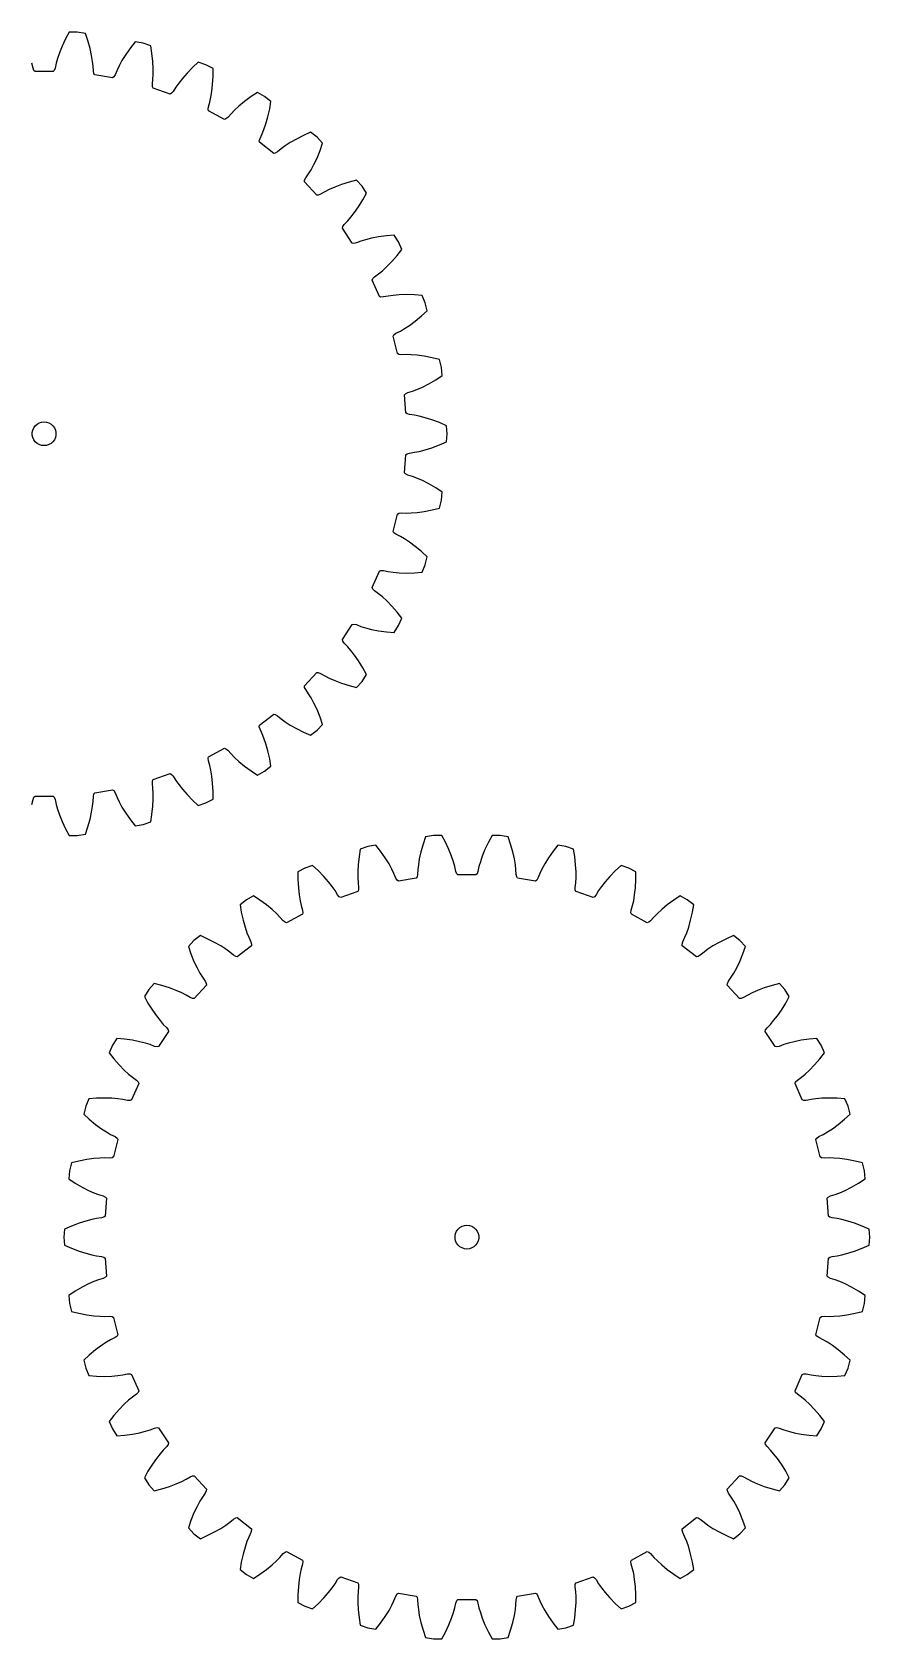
# Model space of a CAD drawing. Extents: x 0 to 209, y 0 to 203.
# Drawn here: x 102.8 to 208.7, y 0 to 203 of the extents above; entities that cross this region are included whole.
import ezdxf

# ---------------------------------------------------------------- set-up
doc = ezdxf.new("R2010")
doc.units = 0

msp = doc.modelspace()

# ---------------------------------------------------------------- linework, layer by layer
for p, q in [((107.54, 203.02), (107.08, 202.18)), ((108.56, 203.02), (107.54, 203.02)), ((109.58, 202.85), (108.56, 203.02)), ((106.64, 201.24), (106.3, 200.41)), ((107.08, 202.18), (106.64, 201.24)), ((109.89, 201.95), (109.58, 202.85)), ((110.17, 200.95), (109.89, 201.95)), ((115.26, 201.05), (114.67, 200.2)), ((115.85, 201.81), (115.26, 201.05)), ((116.86, 201.64), (115.85, 201.81)), ((117.83, 201.3), (116.86, 201.64)), ((117.99, 200.36), (117.83, 201.3)), ((102.96, 198.49), (102.83, 199.1)), ((105.89, 199.1), (105.75, 198.49)), ((106.06, 199.69), (105.89, 199.1)), ((106.3, 200.41), (106.06, 199.69)), ((110.37, 200.07), (110.17, 200.95)), ((110.49, 199.33), (110.37, 200.07)), ((110.56, 198.71), (110.49, 199.33)), ((114.2, 199.43), (113.84, 198.77)), ((114.67, 200.2), (114.2, 199.43)), ((118.1, 199.33), (117.99, 200.36)), ((118.15, 198.43), (118.1, 199.33)), ((123.84, 199.24), (123.14, 198.59)), ((124.82, 198.91), (123.84, 199.24)), ((103.08, 198.19), (102.96, 198.49)), ((103.22, 198.05), (103.08, 198.19)), ((105.5, 198.05), (103.22, 198.05)), ((105.64, 198.19), (105.5, 198.05)), ((105.75, 198.49), (105.64, 198.19)), ((110.59, 198.09), (110.56, 198.71)), ((110.66, 197.78), (110.59, 198.09)), ((110.77, 197.62), (110.66, 197.78)), ((113.02, 197.24), (110.77, 197.62)), ((113.18, 197.36), (113.02, 197.24)), ((113.34, 197.63), (113.18, 197.36)), ((113.58, 198.21), (113.34, 197.63)), ((113.84, 198.77), (113.58, 198.21)), ((118.05, 196.44), (118.12, 197.06)), ((118.12, 197.06), (118.15, 197.68)), ((118.15, 197.68), (118.15, 198.43)), ((121.83, 197.17), (121.37, 196.57)), ((122.42, 197.85), (121.83, 197.17)), ((123.14, 198.59), (122.42, 197.85)), ((125.72, 198.42), (124.82, 198.91)), ((125.66, 196.42), (125.72, 197.46)), ((125.72, 197.46), (125.72, 198.42)), ((118.06, 196.12), (118.05, 196.44)), ((118.15, 195.94), (118.06, 196.12)), ((120.3, 195.2), (118.15, 195.94)), ((120.48, 195.29), (120.3, 195.2)), ((120.69, 195.53), (120.48, 195.29)), ((121.01, 196.06), (120.69, 195.53)), ((121.37, 196.57), (121.01, 196.06)), ((125.44, 194.79), (125.56, 195.53)), ((125.56, 195.53), (125.66, 196.42)), ((131.31, 195.39), (130.51, 194.87)), ((132.22, 194.9), (131.31, 195.39)), ((133.03, 194.27), (132.22, 194.9)), ((125.09, 193.27), (125.13, 193.58)), ((125.15, 193.08), (125.09, 193.27)), ((125.13, 193.58), (125.3, 194.18)), ((127.15, 191.99), (125.15, 193.08)), ((125.3, 194.18), (125.44, 194.79)), ((128.43, 193.17), (128, 192.72)), ((128.98, 193.68), (128.43, 193.17)), ((129.67, 194.25), (128.98, 193.68)), ((130.51, 194.87), (129.67, 194.25)), ((132.64, 192.32), (132.87, 193.33)), ((132.87, 193.33), (133.03, 194.27)), ((127.34, 192.05), (127.15, 191.99)), ((127.59, 192.25), (127.34, 192.05)), ((128, 192.72), (127.59, 192.25)), ((132.15, 190.74), (132.39, 191.45)), ((132.39, 191.45), (132.64, 192.32)), ((131.56, 189.29), (131.65, 189.6)), ((131.58, 189.1), (131.56, 189.29)), ((133.38, 187.7), (131.58, 189.1)), ((131.65, 189.6), (131.91, 190.16)), ((131.91, 190.16), (132.15, 190.74)), ((135.46, 189.06), (134.83, 188.65)), ((136.24, 189.51), (135.46, 189.06)), ((137.16, 189.98), (136.24, 189.51)), ((138.04, 190.37), (137.16, 189.98)), ((138.85, 189.74), (138.04, 190.37)), ((139.55, 188.98), (138.85, 189.74)), ((139.24, 188.07), (139.55, 188.98)), ((133.58, 187.73), (133.38, 187.7)), ((133.85, 187.88), (133.58, 187.73)), ((134.33, 188.28), (133.85, 187.88)), ((134.83, 188.65), (134.33, 188.28)), ((138.46, 186.3), (138.85, 187.11)), ((138.85, 187.11), (139.24, 188.07)), ((137.42, 184.6), (137.78, 185.11)), ((137.78, 185.11), (138.1, 185.64)), ((138.1, 185.64), (138.46, 186.3)), ((137.27, 184.11), (137.28, 184.31)), ((138.82, 182.44), (137.27, 184.11)), ((137.28, 184.31), (137.42, 184.6)), ((139.85, 182.86), (139.31, 182.54)), ((140.4, 183.14), (139.85, 182.86)), ((141.1, 183.44), (140.4, 183.14)), ((141.94, 183.76), (141.1, 183.44)), ((142.92, 184.07), (141.94, 183.76)), ((143.85, 184.3), (142.92, 184.07)), ((144.55, 183.55), (143.85, 184.3)), ((145.11, 182.69), (144.55, 183.55)), ((139.01, 182.43), (138.82, 182.44)), ((139.31, 182.54), (139.01, 182.43)), ((143.6, 180.23), (144.11, 180.96)), ((144.11, 180.96), (144.65, 181.84)), ((144.65, 181.84), (145.11, 182.69)), ((142.11, 178.46), (142.29, 178.72)), ((142.29, 178.72), (142.73, 179.16)), ((142.73, 179.16), (143.13, 179.63)), ((143.13, 179.63), (143.6, 180.23)), ((142.07, 178.26), (142.11, 178.46)), ((143.31, 176.36), (142.07, 178.26)), ((144.99, 176.78), (144.4, 176.6)), ((145.73, 176.97), (144.99, 176.78)), ((146.61, 177.14), (145.73, 176.97)), ((147.63, 177.29), (146.61, 177.14)), ((148.59, 177.37), (147.63, 177.29)), ((149.15, 176.51), (148.59, 177.37)), ((143.51, 176.32), (143.31, 176.36)), ((143.82, 176.38), (143.51, 176.32)), ((144.4, 176.6), (143.82, 176.38)), ((148.29, 174.03), (148.97, 174.81)), ((148.97, 174.81), (149.56, 175.57)), ((149.56, 175.57), (149.15, 176.51)), ((146.63, 172.48), (147.11, 172.87)), ((147.11, 172.87), (147.67, 173.39)), ((147.67, 173.39), (148.29, 174.03)), ((145.83, 171.7), (145.9, 171.89)), ((146.75, 169.62), (145.83, 171.7)), ((145.9, 171.89), (146.13, 172.11)), ((146.13, 172.11), (146.63, 172.48)), ((146.93, 169.55), (146.75, 169.62)), ((147.25, 169.56), (146.93, 169.55)), ((147.86, 169.68), (147.25, 169.56)), ((148.47, 169.76), (147.86, 169.68)), ((149.23, 169.82), (148.47, 169.76)), ((150.12, 169.85), (149.23, 169.82)), ((151.16, 169.82), (150.12, 169.85)), ((152.12, 169.75), (151.16, 169.82)), ((152.53, 168.8), (152.12, 169.75)), ((152.78, 167.81), (152.53, 168.8)), ((150.55, 165.97), (151.27, 166.5)), ((151.27, 166.5), (152.07, 167.16)), ((152.07, 167.16), (152.78, 167.81)), ((148.47, 164.61), (148.57, 164.78)), ((149.02, 162.4), (148.47, 164.61)), ((148.57, 164.78), (148.82, 164.97)), ((148.82, 164.97), (149.38, 165.25)), ((149.38, 165.25), (149.92, 165.56)), ((149.92, 165.56), (150.55, 165.97)), ((149.19, 162.3), (149.02, 162.4)), ((149.51, 162.26), (149.19, 162.3)), ((150.13, 162.28), (149.51, 162.26)), ((150.75, 162.26), (150.13, 162.28)), ((151.51, 162.2), (150.75, 162.26)), ((152.39, 162.08), (151.51, 162.2)), ((153.41, 161.88), (152.39, 162.08)), ((154.34, 161.65), (153.41, 161.88)), ((154.59, 160.65), (154.34, 161.65)), ((154.68, 159.63), (154.59, 160.65)), ((152.18, 158.18), (152.98, 158.58)), ((152.98, 158.58), (153.87, 159.1)), ((153.87, 159.1), (154.68, 159.63)), ((149.9, 157.18), (150.02, 157.33)), ((150.08, 154.91), (149.9, 157.18)), ((150.02, 157.33), (150.31, 157.47)), ((150.31, 157.47), (150.9, 157.66)), ((150.9, 157.66), (151.48, 157.88)), ((151.48, 157.88), (152.18, 158.18)), ((150.23, 154.79), (150.08, 154.91)), ((150.54, 154.69), (150.23, 154.79)), ((151.16, 154.61), (150.54, 154.69)), ((151.76, 154.49), (151.16, 154.61)), ((152.5, 154.3), (151.76, 154.49)), ((153.35, 154.04), (152.5, 154.3)), ((102.87, 152.42), (102.93, 152.73)), ((102.87, 152.11), (102.87, 152.42)), ((102.93, 152.73), (103.06, 153.02)), ((103.06, 153.02), (103.24, 153.27)), ((103.24, 153.27), (103.48, 153.48)), ((103.48, 153.48), (103.75, 153.64)), ((103.75, 153.64), (104.05, 153.73)), ((104.05, 153.73), (104.36, 153.77)), ((104.36, 153.77), (104.67, 153.73)), ((104.67, 153.73), (104.97, 153.64)), ((104.97, 153.64), (105.24, 153.48)), ((105.24, 153.48), (105.47, 153.27)), ((105.47, 153.27), (105.66, 153.02)), ((105.66, 153.02), (105.79, 152.73)), ((105.79, 152.73), (105.85, 152.42)), ((105.85, 152.42), (105.85, 152.11)), ((154.32, 153.68), (153.35, 154.04)), ((155.2, 153.29), (154.32, 153.68)), ((155.29, 152.27), (155.2, 153.29)), ((102.93, 151.8), (102.87, 152.11)), ((103.06, 151.52), (102.93, 151.8)), ((103.24, 151.26), (103.06, 151.52)), ((103.48, 151.05), (103.24, 151.26)), ((103.75, 150.9), (103.48, 151.05)), ((104.05, 150.8), (103.75, 150.9)), ((104.36, 150.77), (104.05, 150.8)), ((104.67, 150.8), (104.36, 150.77)), ((104.97, 150.9), (104.67, 150.8)), ((105.24, 151.05), (104.97, 150.9)), ((105.47, 151.26), (105.24, 151.05)), ((105.66, 151.52), (105.47, 151.26)), ((105.79, 151.8), (105.66, 151.52)), ((105.85, 152.11), (105.79, 151.8)), ((152.5, 150.23), (153.35, 150.5)), ((153.35, 150.5), (154.32, 150.86)), ((154.32, 150.86), (155.2, 151.24)), ((155.2, 151.24), (155.29, 152.27)), ((149.9, 147.35), (150.08, 149.62)), ((150.08, 149.62), (150.23, 149.75)), ((150.23, 149.75), (150.54, 149.84)), ((150.54, 149.84), (151.16, 149.93)), ((151.16, 149.93), (151.76, 150.04)), ((151.76, 150.04), (152.5, 150.23)), ((150.02, 147.2), (149.9, 147.35)), ((150.31, 147.06), (150.02, 147.2)), ((150.9, 146.87), (150.31, 147.06)), ((151.48, 146.66), (150.9, 146.87)), ((152.18, 146.35), (151.48, 146.66)), ((152.98, 145.95), (152.18, 146.35)), ((153.87, 145.43), (152.98, 145.95)), ((154.68, 144.91), (153.87, 145.43)), ((154.59, 143.88), (154.68, 144.91)), ((148.47, 139.92), (149.02, 142.13)), ((149.02, 142.13), (149.19, 142.23)), ((149.19, 142.23), (149.51, 142.27)), ((149.51, 142.27), (150.13, 142.26)), ((150.13, 142.26), (150.75, 142.27)), ((150.75, 142.27), (151.51, 142.33)), ((151.51, 142.33), (152.39, 142.46)), ((152.39, 142.46), (153.41, 142.65)), ((153.41, 142.65), (154.34, 142.89)), ((154.34, 142.89), (154.59, 143.88)), ((148.57, 139.75), (148.47, 139.92)), ((148.82, 139.57), (148.57, 139.75)), ((149.38, 139.29), (148.82, 139.57)), ((149.92, 138.98), (149.38, 139.29)), ((150.55, 138.56), (149.92, 138.98)), ((151.27, 138.03), (150.55, 138.56)), ((152.07, 137.38), (151.27, 138.03)), ((152.78, 136.73), (152.07, 137.38)), ((152.53, 135.73), (152.78, 136.73)), ((145.83, 132.83), (146.75, 134.92)), ((146.75, 134.92), (146.93, 134.99)), ((146.93, 134.99), (147.25, 134.98)), ((147.25, 134.98), (147.86, 134.86)), ((147.86, 134.86), (148.47, 134.77)), ((148.47, 134.77), (149.23, 134.71)), ((149.23, 134.71), (150.12, 134.68)), ((150.12, 134.68), (151.16, 134.71)), ((151.16, 134.71), (152.12, 134.79)), ((152.12, 134.79), (152.53, 135.73)), ((145.9, 132.65), (145.83, 132.83)), ((146.13, 132.42), (145.9, 132.65)), ((146.63, 132.05), (146.13, 132.42)), ((147.11, 131.66), (146.63, 132.05)), ((147.67, 131.15), (147.11, 131.66)), ((148.29, 130.51), (147.67, 131.15)), ((148.97, 129.73), (148.29, 130.51)), ((142.07, 126.27), (143.31, 128.18)), ((143.31, 128.18), (143.51, 128.22)), ((143.51, 128.22), (143.82, 128.16)), ((143.82, 128.16), (144.4, 127.94)), ((144.4, 127.94), (144.99, 127.75)), ((148.59, 127.17), (149.15, 128.03)), ((149.56, 128.97), (148.97, 129.73)), ((149.15, 128.03), (149.56, 128.97)), ((142.11, 126.08), (142.07, 126.27)), ((142.29, 125.82), (142.11, 126.08)), ((144.99, 127.75), (145.73, 127.56)), ((145.73, 127.56), (146.61, 127.39)), ((146.61, 127.39), (147.63, 127.25)), ((147.63, 127.25), (148.59, 127.17)), ((142.73, 125.37), (142.29, 125.82)), ((143.13, 124.9), (142.73, 125.37)), ((143.6, 124.31), (143.13, 124.9)), ((144.11, 123.57), (143.6, 124.31)), ((137.27, 120.42), (138.82, 122.09)), ((138.82, 122.09), (139.01, 122.1)), ((139.01, 122.1), (139.31, 121.99)), ((139.31, 121.99), (139.85, 121.68)), ((144.65, 122.69), (144.11, 123.57)), ((144.55, 120.99), (145.11, 121.85)), ((145.11, 121.85), (144.65, 122.69)), ((137.28, 120.22), (137.27, 120.42)), ((137.42, 119.94), (137.28, 120.22)), ((137.78, 119.42), (137.42, 119.94)), ((139.85, 121.68), (140.4, 121.4)), ((140.4, 121.4), (141.1, 121.09)), ((141.1, 121.09), (141.94, 120.78)), ((141.94, 120.78), (142.92, 120.47)), ((142.92, 120.47), (143.85, 120.23)), ((143.85, 120.23), (144.55, 120.99)), ((138.1, 118.9), (137.78, 119.42)), ((138.46, 118.23), (138.1, 118.9)), ((138.85, 117.42), (138.46, 118.23)), ((131.58, 115.44), (133.38, 116.83)), ((133.38, 116.83), (133.58, 116.81)), ((133.58, 116.81), (133.85, 116.65)), ((133.85, 116.65), (134.33, 116.25)), ((134.33, 116.25), (134.83, 115.88)), ((134.83, 115.88), (135.46, 115.47)), ((139.24, 116.46), (138.85, 117.42)), ((139.55, 115.55), (139.24, 116.46)), ((131.56, 115.24), (131.58, 115.44)), ((131.65, 114.94), (131.56, 115.24)), ((131.91, 114.37), (131.65, 114.94)), ((132.15, 113.8), (131.91, 114.37)), ((132.39, 113.08), (132.15, 113.8)), ((135.46, 115.47), (136.24, 115.02)), ((136.24, 115.02), (137.16, 114.55)), ((137.16, 114.55), (138.04, 114.17)), ((138.04, 114.17), (138.85, 114.8)), ((138.85, 114.8), (139.55, 115.55)), ((125.15, 111.46), (127.15, 112.54)), ((127.15, 112.54), (127.34, 112.48)), ((127.34, 112.48), (127.59, 112.28)), ((127.59, 112.28), (128, 111.81)), ((128, 111.81), (128.43, 111.37)), ((132.64, 112.22), (132.39, 113.08)), ((132.87, 111.21), (132.64, 112.22)), ((125.09, 111.27), (125.15, 111.46)), ((125.13, 110.95), (125.09, 111.27)), ((125.3, 110.35), (125.13, 110.95)), ((125.44, 109.75), (125.3, 110.35)), ((125.56, 109), (125.44, 109.75)), ((128.43, 111.37), (128.98, 110.85)), ((128.98, 110.85), (129.67, 110.28)), ((129.67, 110.28), (130.51, 109.67)), ((130.51, 109.67), (131.31, 109.14)), ((132.22, 109.63), (133.03, 110.26)), ((133.03, 110.26), (132.87, 111.21)), ((118.05, 108.1), (118.06, 108.41)), ((118.12, 107.48), (118.05, 108.1)), ((118.06, 108.41), (118.15, 108.59)), ((118.15, 108.59), (120.3, 109.33)), ((120.3, 109.33), (120.48, 109.24)), ((120.48, 109.24), (120.69, 109)), ((120.69, 109), (121.01, 108.47)), ((121.01, 108.47), (121.37, 107.96)), ((121.37, 107.96), (121.83, 107.36)), ((125.66, 108.11), (125.56, 109)), ((125.72, 107.08), (125.66, 108.11)), ((131.31, 109.14), (132.22, 109.63)), ((102.83, 105.44), (102.96, 106.05)), ((102.96, 106.05), (103.08, 106.34)), ((103.08, 106.34), (103.22, 106.48)), ((103.22, 106.48), (105.5, 106.48)), ((105.5, 106.48), (105.64, 106.34)), ((105.64, 106.34), (105.75, 106.05)), ((105.75, 106.05), (105.89, 105.44)), ((110.49, 105.21), (110.56, 105.82)), ((110.56, 105.82), (110.59, 106.45)), ((110.59, 106.45), (110.66, 106.76)), ((110.66, 106.76), (110.77, 106.92)), ((110.77, 106.92), (113.02, 107.29)), ((113.02, 107.29), (113.18, 107.18)), ((113.18, 107.18), (113.34, 106.91)), ((113.34, 106.91), (113.58, 106.33)), ((113.58, 106.33), (113.84, 105.77)), ((113.84, 105.77), (114.2, 105.1)), ((118.1, 105.21), (118.15, 106.1)), ((118.15, 106.86), (118.12, 107.48)), ((118.15, 106.1), (118.15, 106.86)), ((121.83, 107.36), (122.42, 106.69)), ((122.42, 106.69), (123.14, 105.94)), ((123.14, 105.94), (123.84, 105.29)), ((123.84, 105.29), (124.82, 105.63)), ((124.82, 105.63), (125.72, 106.12)), ((125.72, 106.12), (125.72, 107.08)), ((105.89, 105.44), (106.06, 104.84)), ((106.06, 104.84), (106.3, 104.12)), ((106.3, 104.12), (106.64, 103.29)), ((109.89, 102.59), (110.17, 103.59)), ((110.17, 103.59), (110.37, 104.46)), ((110.37, 104.46), (110.49, 105.21)), ((114.2, 105.1), (114.67, 104.34)), ((114.67, 104.34), (115.26, 103.48)), ((117.83, 103.23), (117.99, 104.18)), ((117.99, 104.18), (118.1, 105.21)), ((106.64, 103.29), (107.08, 102.36)), ((107.08, 102.36), (107.54, 101.51)), ((108.56, 101.51), (109.58, 101.68)), ((109.58, 101.68), (109.89, 102.59)), ((115.26, 103.48), (115.85, 102.73)), ((115.85, 102.73), (116.86, 102.9)), ((116.86, 102.9), (117.83, 103.23)), ((107.54, 101.51), (108.56, 101.51)), ((144.31, 99.79), (144.16, 98.85)), ((145.29, 100.13), (144.31, 99.79)), ((146.3, 100.3), (145.29, 100.13)), ((146.89, 99.54), (146.3, 100.3)), ((147.48, 98.69), (146.89, 99.54)), ((152.26, 100.43), (151.98, 99.44)), ((152.57, 101.34), (152.26, 100.43)), ((153.58, 101.51), (152.57, 101.34)), ((154.61, 101.51), (153.58, 101.51)), ((155.07, 100.67), (154.61, 101.51)), ((155.51, 99.73), (155.07, 100.67)), ((155.84, 98.9), (155.51, 99.73)), ((160.07, 99.73), (159.73, 98.9)), ((160.51, 100.67), (160.07, 99.73)), ((160.97, 101.51), (160.51, 100.67)), ((161.99, 101.51), (160.97, 101.51)), ((163.01, 101.34), (161.99, 101.51)), ((163.32, 100.43), (163.01, 101.34)), ((163.6, 99.44), (163.32, 100.43)), ((168.69, 99.54), (168.1, 98.69)), ((169.28, 100.3), (168.69, 99.54)), ((170.29, 100.13), (169.28, 100.3)), ((171.26, 99.79), (170.29, 100.13)), ((171.42, 98.85), (171.26, 99.79)), ((138.3, 97.73), (137.33, 97.4)), ((139.01, 97.08), (138.3, 97.73)), ((144.04, 97.82), (144, 96.92)), ((144.16, 98.85), (144.04, 97.82)), ((147.95, 97.92), (147.48, 98.69)), ((148.31, 97.26), (147.95, 97.92)), ((151.66, 97.81), (151.59, 97.2)), ((151.78, 98.56), (151.66, 97.81)), ((151.98, 99.44), (151.78, 98.56)), ((156.09, 98.18), (155.84, 98.9)), ((156.26, 97.59), (156.09, 98.18)), ((156.39, 96.98), (156.26, 97.59)), ((159.32, 97.59), (159.18, 96.98)), ((159.49, 98.18), (159.32, 97.59)), ((159.73, 98.9), (159.49, 98.18)), ((163.79, 98.56), (163.6, 99.44)), ((163.92, 97.81), (163.79, 98.56)), ((163.99, 97.2), (163.92, 97.81)), ((167.63, 97.92), (167.27, 97.26)), ((168.1, 98.69), (167.63, 97.92)), ((171.53, 97.82), (171.42, 98.85)), ((171.58, 96.92), (171.53, 97.82)), ((177.27, 97.73), (176.57, 97.08)), ((178.25, 97.4), (177.27, 97.73)), ((137.33, 97.4), (136.43, 96.91)), ((136.43, 96.91), (136.43, 95.95)), ((136.43, 95.95), (136.49, 94.91)), ((139.73, 96.34), (139.01, 97.08)), ((140.32, 95.66), (139.73, 96.34)), ((140.78, 95.06), (140.32, 95.66)), ((144, 96.92), (144, 96.16)), ((144, 96.16), (144.03, 95.55)), ((144.03, 95.55), (144.1, 94.93)), ((148.57, 96.7), (148.31, 97.26)), ((148.8, 96.12), (148.57, 96.7)), ((148.97, 95.85), (148.8, 96.12)), ((149.13, 95.73), (148.97, 95.85)), ((151.38, 96.11), (149.13, 95.73)), ((151.49, 96.27), (151.38, 96.11)), ((151.56, 96.58), (151.49, 96.27)), ((151.59, 97.2), (151.56, 96.58)), ((156.51, 96.68), (156.39, 96.98)), ((156.65, 96.54), (156.51, 96.68)), ((158.93, 96.54), (156.65, 96.54)), ((159.07, 96.68), (158.93, 96.54)), ((159.18, 96.98), (159.07, 96.68)), ((164.02, 96.58), (163.99, 97.2)), ((164.09, 96.27), (164.02, 96.58)), ((164.2, 96.11), (164.09, 96.27)), ((166.45, 95.73), (164.2, 96.11)), ((166.61, 95.85), (166.45, 95.73)), ((166.77, 96.12), (166.61, 95.85)), ((167.01, 96.7), (166.77, 96.12)), ((167.27, 97.26), (167.01, 96.7)), ((171.48, 94.93), (171.55, 95.55)), ((171.55, 95.55), (171.58, 96.16)), ((171.58, 96.16), (171.58, 96.92)), ((175.26, 95.66), (174.8, 95.06)), ((175.85, 96.34), (175.26, 95.66)), ((176.57, 97.08), (175.85, 96.34)), ((179.15, 96.91), (178.25, 97.4)), ((179.09, 94.91), (179.15, 95.95)), ((179.15, 95.95), (179.15, 96.91)), ((129.93, 93.39), (129.12, 92.76)), ((130.84, 93.88), (129.93, 93.39)), ((131.64, 93.36), (130.84, 93.88)), ((136.49, 94.91), (136.59, 94.02)), ((136.59, 94.02), (136.71, 93.27)), ((141.13, 94.55), (140.78, 95.06)), ((141.46, 94.02), (141.13, 94.55)), ((141.67, 93.78), (141.46, 94.02)), ((141.84, 93.69), (141.67, 93.78)), ((144, 94.43), (141.84, 93.69)), ((144.08, 94.61), (144, 94.43)), ((144.1, 94.93), (144.08, 94.61)), ((171.49, 94.61), (171.48, 94.93)), ((171.58, 94.43), (171.49, 94.61)), ((173.73, 93.69), (171.58, 94.43)), ((173.91, 93.78), (173.73, 93.69)), ((174.12, 94.02), (173.91, 93.78)), ((174.44, 94.55), (174.12, 94.02)), ((174.8, 95.06), (174.44, 94.55)), ((178.87, 93.27), (178.99, 94.02)), ((178.99, 94.02), (179.09, 94.91)), ((184.74, 93.88), (183.94, 93.36)), ((185.64, 93.39), (184.74, 93.88)), ((186.46, 92.76), (185.64, 93.39)), ((129.12, 92.76), (129.28, 91.81)), ((129.28, 91.81), (129.51, 90.8)), ((132.47, 92.74), (131.64, 93.36)), ((133.17, 92.17), (132.47, 92.74)), ((133.72, 91.66), (133.17, 92.17)), ((134.15, 91.21), (133.72, 91.66)), ((137, 91.57), (135, 90.48)), ((136.71, 93.27), (136.85, 92.67)), ((136.85, 92.67), (137.02, 92.07)), ((137.05, 91.75), (137, 91.57)), ((137.02, 92.07), (137.05, 91.75)), ((178.52, 91.75), (178.56, 92.07)), ((178.58, 91.57), (178.52, 91.75)), ((178.56, 92.07), (178.73, 92.67)), ((180.58, 90.48), (178.58, 91.57)), ((178.73, 92.67), (178.87, 93.27)), ((181.86, 91.66), (181.42, 91.21)), ((182.41, 92.17), (181.86, 91.66)), ((183.1, 92.74), (182.41, 92.17)), ((183.94, 93.36), (183.1, 92.74)), ((186.07, 90.8), (186.3, 91.81)), ((186.3, 91.81), (186.46, 92.76)), ((129.51, 90.8), (129.75, 89.94)), ((129.75, 89.94), (130, 89.23)), ((134.56, 90.74), (134.15, 91.21)), ((134.81, 90.54), (134.56, 90.74)), ((135, 90.48), (134.81, 90.54)), ((180.77, 90.54), (180.58, 90.48)), ((181.01, 90.74), (180.77, 90.54)), ((181.42, 91.21), (181.01, 90.74)), ((185.58, 89.23), (185.82, 89.94)), ((185.82, 89.94), (186.07, 90.8)), ((123.3, 88.23), (122.6, 87.47)), ((122.6, 87.47), (122.91, 86.56)), ((124.11, 88.86), (123.3, 88.23)), ((124.98, 88.47), (124.11, 88.86)), ((125.91, 88), (124.98, 88.47)), ((126.68, 87.55), (125.91, 88)), ((127.32, 87.14), (126.68, 87.55)), ((130.56, 87.59), (128.77, 86.19)), ((130, 89.23), (130.23, 88.65)), ((130.23, 88.65), (130.5, 88.09)), ((130.5, 88.09), (130.59, 87.78)), ((130.59, 87.78), (130.56, 87.59)), ((184.99, 87.78), (185.08, 88.09)), ((185.01, 87.59), (184.99, 87.78)), ((186.81, 86.19), (185.01, 87.59)), ((185.08, 88.09), (185.34, 88.65)), ((185.34, 88.65), (185.58, 89.23)), ((188.89, 87.55), (188.26, 87.14)), ((189.67, 88), (188.89, 87.55)), ((190.59, 88.47), (189.67, 88)), ((191.47, 88.86), (190.59, 88.47)), ((192.28, 88.23), (191.47, 88.86)), ((192.98, 87.47), (192.28, 88.23)), ((192.67, 86.56), (192.98, 87.47)), ((122.91, 86.56), (123.3, 85.6)), ((123.3, 85.6), (123.69, 84.79)), ((127.82, 86.77), (127.32, 87.14)), ((128.3, 86.37), (127.82, 86.77)), ((128.57, 86.21), (128.3, 86.37)), ((128.77, 86.19), (128.57, 86.21)), ((187.01, 86.21), (186.81, 86.19)), ((187.28, 86.37), (187.01, 86.21)), ((187.76, 86.77), (187.28, 86.37)), ((188.26, 87.14), (187.76, 86.77)), ((191.89, 84.79), (192.28, 85.6)), ((192.28, 85.6), (192.67, 86.56)), ((123.69, 84.79), (124.05, 84.13)), ((124.05, 84.13), (124.37, 83.6)), ((124.37, 83.6), (124.73, 83.09)), ((190.85, 83.09), (191.21, 83.6)), ((191.21, 83.6), (191.53, 84.13)), ((191.53, 84.13), (191.89, 84.79)), ((117.6, 82.04), (117.04, 81.18)), ((118.29, 82.79), (117.6, 82.04)), ((119.22, 82.56), (118.29, 82.79)), ((120.21, 82.25), (119.22, 82.56)), ((121.05, 81.93), (120.21, 82.25)), ((121.75, 81.63), (121.05, 81.93)), ((122.3, 81.35), (121.75, 81.63)), ((122.84, 81.03), (122.3, 81.35)), ((124.87, 82.6), (123.33, 80.93)), ((124.73, 83.09), (124.86, 82.8)), ((124.86, 82.8), (124.87, 82.6)), ((190.7, 82.6), (190.71, 82.8)), ((192.25, 80.93), (190.7, 82.6)), ((190.71, 82.8), (190.85, 83.09)), ((193.28, 81.35), (192.74, 81.03)), ((193.83, 81.63), (193.28, 81.35)), ((194.53, 81.93), (193.83, 81.63)), ((195.36, 82.25), (194.53, 81.93)), ((196.35, 82.56), (195.36, 82.25)), ((197.28, 82.79), (196.35, 82.56)), ((197.98, 82.04), (197.28, 82.79)), ((198.54, 81.18), (197.98, 82.04)), ((117.04, 81.18), (117.49, 80.33)), ((117.49, 80.33), (118.04, 79.45)), ((118.04, 79.45), (118.55, 78.72)), ((123.13, 80.92), (122.84, 81.03)), ((123.33, 80.93), (123.13, 80.92)), ((192.44, 80.92), (192.25, 80.93)), ((192.74, 81.03), (192.44, 80.92)), ((197.03, 78.72), (197.54, 79.45)), ((197.54, 79.45), (198.08, 80.33)), ((198.08, 80.33), (198.54, 81.18)), ((118.55, 78.72), (119.01, 78.12)), ((119.01, 78.12), (119.42, 77.65)), ((119.42, 77.65), (119.86, 77.2)), ((119.86, 77.2), (120.04, 76.94)), ((195.54, 76.94), (195.72, 77.2)), ((195.72, 77.2), (196.16, 77.65)), ((196.16, 77.65), (196.56, 78.12)), ((196.56, 78.12), (197.03, 78.72)), ((113.56, 75.86), (113, 75)), ((114.52, 75.78), (113.56, 75.86)), ((115.54, 75.63), (114.52, 75.78)), ((116.42, 75.46), (115.54, 75.63)), ((117.16, 75.27), (116.42, 75.46)), ((117.75, 75.09), (117.16, 75.27)), ((120.08, 76.75), (118.83, 74.85)), ((120.04, 76.94), (120.08, 76.75)), ((195.5, 76.75), (195.54, 76.94)), ((196.74, 74.85), (195.5, 76.75)), ((198.42, 75.27), (197.83, 75.09)), ((199.16, 75.46), (198.42, 75.27)), ((200.04, 75.63), (199.16, 75.46)), ((201.06, 75.78), (200.04, 75.63)), ((202.02, 75.86), (201.06, 75.78)), ((202.58, 75), (202.02, 75.86)), ((113, 75), (112.58, 74.05)), ((112.58, 74.05), (113.17, 73.3)), ((113.17, 73.3), (113.86, 72.52)), ((118.33, 74.87), (117.75, 75.09)), ((118.64, 74.81), (118.33, 74.87)), ((118.83, 74.85), (118.64, 74.81)), ((196.94, 74.81), (196.74, 74.85)), ((197.25, 74.87), (196.94, 74.81)), ((197.83, 75.09), (197.25, 74.87)), ((201.72, 72.52), (202.4, 73.3)), ((202.4, 73.3), (202.99, 74.05)), ((202.99, 74.05), (202.58, 75)), ((113.86, 72.52), (114.48, 71.88)), ((114.48, 71.88), (115.04, 71.36)), ((115.04, 71.36), (115.52, 70.97)), ((200.06, 70.97), (200.54, 71.36)), ((200.54, 71.36), (201.1, 71.88)), ((201.1, 71.88), (201.72, 72.52)), ((116.32, 70.19), (115.4, 68.11)), ((115.52, 70.97), (116.02, 70.6)), ((116.02, 70.6), (116.24, 70.37)), ((116.24, 70.37), (116.32, 70.19)), ((199.26, 70.19), (199.33, 70.37)), ((200.18, 68.11), (199.26, 70.19)), ((199.33, 70.37), (199.56, 70.6)), ((199.56, 70.6), (200.06, 70.97)), ((109.62, 67.29), (109.37, 66.3)), ((110.03, 68.23), (109.62, 67.29)), ((110.99, 68.31), (110.03, 68.23)), ((112.02, 68.34), (110.99, 68.31)), ((112.92, 68.31), (112.02, 68.34)), ((113.67, 68.25), (112.92, 68.31)), ((114.29, 68.16), (113.67, 68.25)), ((114.9, 68.04), (114.29, 68.16)), ((115.22, 68.03), (114.9, 68.04)), ((115.4, 68.11), (115.22, 68.03)), ((200.36, 68.03), (200.18, 68.11)), ((200.68, 68.04), (200.36, 68.03)), ((201.29, 68.16), (200.68, 68.04)), ((201.9, 68.25), (201.29, 68.16)), ((202.66, 68.31), (201.9, 68.25)), ((203.55, 68.34), (202.66, 68.31)), ((204.59, 68.31), (203.55, 68.34)), ((205.55, 68.23), (204.59, 68.31)), ((205.96, 67.29), (205.55, 68.23)), ((206.21, 66.3), (205.96, 67.29)), ((109.37, 66.3), (110.07, 65.65)), ((110.07, 65.65), (110.87, 64.99)), ((110.87, 64.99), (111.6, 64.46)), ((203.98, 64.46), (204.7, 64.99)), ((204.7, 64.99), (205.5, 65.65)), ((205.5, 65.65), (206.21, 66.3)), ((111.6, 64.46), (112.23, 64.05)), ((112.23, 64.05), (112.77, 63.74)), ((112.77, 63.74), (113.33, 63.46)), ((113.68, 63.1), (113.12, 60.89)), ((113.33, 63.46), (113.58, 63.27)), ((113.58, 63.27), (113.68, 63.1)), ((201.89, 63.1), (202, 63.27)), ((202.45, 60.89), (201.89, 63.1)), ((202, 63.27), (202.25, 63.46)), ((202.25, 63.46), (202.81, 63.74)), ((202.81, 63.74), (203.35, 64.05)), ((203.35, 64.05), (203.98, 64.46)), ((107.55, 59.14), (107.47, 58.11)), ((107.81, 60.14), (107.55, 59.14)), ((108.74, 60.37), (107.81, 60.14)), ((109.75, 60.57), (108.74, 60.37)), ((110.64, 60.69), (109.75, 60.57)), ((111.4, 60.75), (110.64, 60.69)), ((112.01, 60.77), (111.4, 60.75)), ((112.64, 60.75), (112.01, 60.77)), ((112.95, 60.79), (112.64, 60.75)), ((113.12, 60.89), (112.95, 60.79)), ((202.62, 60.79), (202.45, 60.89)), ((202.94, 60.75), (202.62, 60.79)), ((203.56, 60.77), (202.94, 60.75)), ((204.18, 60.75), (203.56, 60.77)), ((204.94, 60.69), (204.18, 60.75)), ((205.82, 60.57), (204.94, 60.69)), ((206.84, 60.37), (205.82, 60.57)), ((207.77, 60.14), (206.84, 60.37)), ((208.02, 59.14), (207.77, 60.14)), ((208.11, 58.11), (208.02, 59.14)), ((107.47, 58.11), (108.27, 57.59)), ((108.27, 57.59), (109.17, 57.07)), ((109.17, 57.07), (109.97, 56.67)), ((205.61, 56.67), (206.41, 57.07)), ((206.41, 57.07), (207.3, 57.59)), ((207.3, 57.59), (208.11, 58.11)), ((109.97, 56.67), (110.66, 56.37)), ((110.66, 56.37), (111.24, 56.15)), ((111.24, 56.15), (111.84, 55.96)), ((111.84, 55.96), (112.12, 55.82)), ((112.25, 55.67), (112.06, 53.4)), ((112.12, 55.82), (112.25, 55.67)), ((203.32, 55.67), (203.45, 55.82)), ((203.51, 53.4), (203.32, 55.67)), ((203.45, 55.82), (203.74, 55.96)), ((203.74, 55.96), (204.33, 56.15)), ((204.33, 56.15), (204.91, 56.37)), ((204.91, 56.37), (205.61, 56.67)), ((109.65, 52.79), (108.79, 52.53)), ((110.38, 52.98), (109.65, 52.79)), ((110.99, 53.1), (110.38, 52.98)), ((111.61, 53.18), (110.99, 53.1)), ((111.91, 53.28), (111.61, 53.18)), ((112.06, 53.4), (111.91, 53.28)), ((203.66, 53.28), (203.51, 53.4)), ((203.97, 53.18), (203.66, 53.28)), ((204.59, 53.1), (203.97, 53.18)), ((205.19, 52.98), (204.59, 53.1)), ((205.93, 52.79), (205.19, 52.98)), ((206.78, 52.53), (205.93, 52.79)), ((106.94, 51.78), (106.86, 50.76)), ((107.82, 52.16), (106.94, 51.78)), ((108.79, 52.53), (107.82, 52.16)), ((156.3, 50.91), (156.36, 51.22)), ((156.3, 50.6), (156.3, 50.91)), ((156.36, 51.22), (156.49, 51.51)), ((156.49, 51.51), (156.67, 51.76)), ((156.67, 51.76), (156.91, 51.97)), ((156.91, 51.97), (157.18, 52.13)), ((157.18, 52.13), (157.48, 52.22)), ((157.48, 52.22), (157.79, 52.26)), ((157.79, 52.26), (158.1, 52.22)), ((158.1, 52.22), (158.4, 52.13)), ((158.4, 52.13), (158.67, 51.97)), ((158.67, 51.97), (158.9, 51.76)), ((158.9, 51.76), (159.09, 51.51)), ((159.09, 51.51), (159.22, 51.22)), ((159.22, 51.22), (159.28, 50.91)), ((159.28, 50.91), (159.28, 50.6)), ((207.75, 52.16), (206.78, 52.53)), ((208.63, 51.78), (207.75, 52.16)), ((208.72, 50.76), (208.63, 51.78)), ((106.86, 50.76), (106.94, 49.73)), ((106.94, 49.73), (107.82, 49.35)), ((107.82, 49.35), (108.79, 48.98)), ((108.79, 48.98), (109.65, 48.72)), ((156.36, 50.29), (156.3, 50.6)), ((156.49, 50.01), (156.36, 50.29)), ((156.67, 49.75), (156.49, 50.01)), ((156.91, 49.54), (156.67, 49.75)), ((157.18, 49.39), (156.91, 49.54)), ((157.48, 49.29), (157.18, 49.39)), ((157.79, 49.26), (157.48, 49.29)), ((158.1, 49.29), (157.79, 49.26)), ((158.4, 49.39), (158.1, 49.29)), ((158.67, 49.54), (158.4, 49.39)), ((158.9, 49.75), (158.67, 49.54)), ((159.09, 50.01), (158.9, 49.75)), ((159.22, 50.29), (159.09, 50.01)), ((159.28, 50.6), (159.22, 50.29)), ((205.93, 48.72), (206.78, 48.98)), ((206.78, 48.98), (207.75, 49.35)), ((207.75, 49.35), (208.63, 49.73)), ((208.63, 49.73), (208.72, 50.76)), ((109.65, 48.72), (110.38, 48.53)), ((110.38, 48.53), (110.99, 48.41)), ((110.99, 48.41), (111.61, 48.33)), ((111.61, 48.33), (111.91, 48.24)), ((111.91, 48.24), (112.06, 48.11)), ((112.06, 48.11), (112.25, 45.84)), ((203.32, 45.84), (203.51, 48.11)), ((203.51, 48.11), (203.66, 48.24)), ((203.66, 48.24), (203.97, 48.33)), ((203.97, 48.33), (204.59, 48.41)), ((204.59, 48.41), (205.19, 48.53)), ((205.19, 48.53), (205.93, 48.72)), ((109.97, 44.84), (109.17, 44.44)), ((110.66, 45.15), (109.97, 44.84)), ((111.24, 45.36), (110.66, 45.15)), ((111.84, 45.55), (111.24, 45.36)), ((112.12, 45.69), (111.84, 45.55)), ((112.25, 45.84), (112.12, 45.69)), ((203.45, 45.69), (203.32, 45.84)), ((203.74, 45.55), (203.45, 45.69)), ((204.33, 45.36), (203.74, 45.55)), ((204.91, 45.15), (204.33, 45.36)), ((205.61, 44.84), (204.91, 45.15)), ((206.41, 44.44), (205.61, 44.84)), ((108.27, 43.92), (107.47, 43.4)), ((107.47, 43.4), (107.55, 42.37)), ((109.17, 44.44), (108.27, 43.92)), ((207.3, 43.92), (206.41, 44.44)), ((208.11, 43.4), (207.3, 43.92)), ((208.02, 42.37), (208.11, 43.4)), ((107.55, 42.37), (107.81, 41.38)), ((107.81, 41.38), (108.74, 41.14)), ((108.74, 41.14), (109.75, 40.94)), ((109.75, 40.94), (110.64, 40.82)), ((110.64, 40.82), (111.4, 40.76)), ((111.4, 40.76), (112.01, 40.74)), ((112.01, 40.74), (112.64, 40.76)), ((112.64, 40.76), (112.95, 40.72)), ((112.95, 40.72), (113.12, 40.62)), ((113.12, 40.62), (113.68, 38.41)), ((201.89, 38.41), (202.45, 40.62)), ((202.45, 40.62), (202.62, 40.72)), ((202.62, 40.72), (202.94, 40.76)), ((202.94, 40.76), (203.56, 40.74)), ((203.56, 40.74), (204.18, 40.76)), ((204.18, 40.76), (204.94, 40.82)), ((204.94, 40.82), (205.82, 40.94)), ((205.82, 40.94), (206.84, 41.14)), ((206.84, 41.14), (207.77, 41.38)), ((207.77, 41.38), (208.02, 42.37)), ((111.6, 37.05), (110.87, 36.52)), ((112.23, 37.47), (111.6, 37.05)), ((112.77, 37.77), (112.23, 37.47)), ((113.33, 38.06), (112.77, 37.77)), ((113.58, 38.24), (113.33, 38.06)), ((113.68, 38.41), (113.58, 38.24)), ((202, 38.24), (201.89, 38.41)), ((202.25, 38.06), (202, 38.24)), ((202.81, 37.77), (202.25, 38.06)), ((203.35, 37.47), (202.81, 37.77)), ((203.98, 37.05), (203.35, 37.47)), ((204.7, 36.52), (203.98, 37.05)), ((110.07, 35.86), (109.37, 35.22)), ((109.37, 35.22), (109.62, 34.22)), ((110.87, 36.52), (110.07, 35.86)), ((205.5, 35.86), (204.7, 36.52)), ((206.21, 35.22), (205.5, 35.86)), ((205.96, 34.22), (206.21, 35.22)), ((109.62, 34.22), (110.03, 33.28)), ((110.03, 33.28), (110.99, 33.2)), ((110.99, 33.2), (112.02, 33.17)), ((112.02, 33.17), (112.92, 33.2)), ((112.92, 33.2), (113.67, 33.26)), ((113.67, 33.26), (114.29, 33.35)), ((114.29, 33.35), (114.9, 33.47)), ((114.9, 33.47), (115.22, 33.48)), ((115.22, 33.48), (115.4, 33.41)), ((115.4, 33.41), (116.32, 31.32)), ((199.26, 31.32), (200.18, 33.41)), ((200.18, 33.41), (200.36, 33.48)), ((200.36, 33.48), (200.68, 33.47)), ((200.68, 33.47), (201.29, 33.35)), ((201.29, 33.35), (201.9, 33.26)), ((201.9, 33.26), (202.66, 33.2)), ((202.66, 33.2), (203.55, 33.17)), ((203.55, 33.17), (204.59, 33.2)), ((204.59, 33.2), (205.55, 33.28)), ((205.55, 33.28), (205.96, 34.22)), ((115.52, 30.54), (115.04, 30.15)), ((116.02, 30.91), (115.52, 30.54)), ((116.24, 31.14), (116.02, 30.91)), ((116.32, 31.32), (116.24, 31.14)), ((199.33, 31.14), (199.26, 31.32)), ((199.56, 30.91), (199.33, 31.14)), ((200.06, 30.54), (199.56, 30.91)), ((200.54, 30.15), (200.06, 30.54)), ((113.86, 28.99), (113.17, 28.21)), ((114.48, 29.64), (113.86, 28.99)), ((115.04, 30.15), (114.48, 29.64)), ((201.1, 29.64), (200.54, 30.15)), ((201.72, 28.99), (201.1, 29.64)), ((202.4, 28.21), (201.72, 28.99)), ((113.17, 28.21), (112.58, 27.46)), ((112.58, 27.46), (113, 26.52)), ((113, 26.52), (113.56, 25.66)), ((117.16, 26.24), (117.75, 26.42)), ((117.75, 26.42), (118.33, 26.64)), ((118.33, 26.64), (118.64, 26.71)), ((118.64, 26.71), (118.83, 26.67)), ((118.83, 26.67), (120.08, 24.76)), ((195.5, 24.76), (196.74, 26.67)), ((196.74, 26.67), (196.94, 26.71)), ((196.94, 26.71), (197.25, 26.64)), ((197.25, 26.64), (197.83, 26.42)), ((197.83, 26.42), (198.42, 26.24)), ((202.02, 25.66), (202.58, 26.52)), ((202.99, 27.46), (202.4, 28.21)), ((202.58, 26.52), (202.99, 27.46)), ((113.56, 25.66), (114.52, 25.74)), ((114.52, 25.74), (115.54, 25.88)), ((115.54, 25.88), (116.42, 26.05)), ((116.42, 26.05), (117.16, 26.24)), ((120.04, 24.57), (119.86, 24.31)), ((120.08, 24.76), (120.04, 24.57)), ((195.54, 24.57), (195.5, 24.76)), ((195.72, 24.31), (195.54, 24.57)), ((198.42, 26.24), (199.16, 26.05)), ((199.16, 26.05), (200.04, 25.88)), ((200.04, 25.88), (201.06, 25.74)), ((201.06, 25.74), (202.02, 25.66)), ((118.55, 22.8), (118.04, 22.06)), ((119.01, 23.39), (118.55, 22.8)), ((119.42, 23.86), (119.01, 23.39)), ((119.86, 24.31), (119.42, 23.86)), ((196.16, 23.86), (195.72, 24.31)), ((196.56, 23.39), (196.16, 23.86)), ((197.03, 22.8), (196.56, 23.39)), ((197.54, 22.06), (197.03, 22.8)), ((117.49, 21.18), (117.04, 20.33)), ((117.04, 20.33), (117.6, 19.47)), ((118.04, 22.06), (117.49, 21.18)), ((122.3, 20.16), (122.84, 20.48)), ((122.84, 20.48), (123.13, 20.59)), ((123.13, 20.59), (123.33, 20.58)), ((123.33, 20.58), (124.87, 18.91)), ((190.7, 18.91), (192.25, 20.58)), ((192.25, 20.58), (192.44, 20.59)), ((192.44, 20.59), (192.74, 20.48)), ((192.74, 20.48), (193.28, 20.16)), ((198.08, 21.18), (197.54, 22.06)), ((197.98, 19.47), (198.54, 20.33)), ((198.54, 20.33), (198.08, 21.18)), ((117.6, 19.47), (118.29, 18.72)), ((118.29, 18.72), (119.22, 18.95)), ((119.22, 18.95), (120.21, 19.26)), ((120.21, 19.26), (121.05, 19.58)), ((121.05, 19.58), (121.75, 19.89)), ((121.75, 19.89), (122.3, 20.16)), ((124.73, 18.42), (124.37, 17.91)), ((124.86, 18.71), (124.73, 18.42)), ((124.87, 18.91), (124.86, 18.71)), ((190.71, 18.71), (190.7, 18.91)), ((190.85, 18.42), (190.71, 18.71)), ((191.21, 17.91), (190.85, 18.42)), ((193.28, 20.16), (193.83, 19.89)), ((193.83, 19.89), (194.53, 19.58)), ((194.53, 19.58), (195.36, 19.26)), ((195.36, 19.26), (196.35, 18.95)), ((196.35, 18.95), (197.28, 18.72)), ((197.28, 18.72), (197.98, 19.47)), ((123.69, 16.72), (123.3, 15.91)), ((124.05, 17.38), (123.69, 16.72)), ((124.37, 17.91), (124.05, 17.38)), ((191.53, 17.38), (191.21, 17.91)), ((191.89, 16.72), (191.53, 17.38)), ((192.28, 15.91), (191.89, 16.72)), ((122.91, 14.95), (122.6, 14.04)), ((123.3, 15.91), (122.91, 14.95)), ((126.68, 13.96), (127.32, 14.37)), ((127.32, 14.37), (127.82, 14.74)), ((127.82, 14.74), (128.3, 15.14)), ((128.3, 15.14), (128.57, 15.3)), ((128.57, 15.3), (128.77, 15.32)), ((128.77, 15.32), (130.56, 13.92)), ((185.01, 13.92), (186.81, 15.32)), ((186.81, 15.32), (187.01, 15.3)), ((187.01, 15.3), (187.28, 15.14)), ((187.28, 15.14), (187.76, 14.74)), ((187.76, 14.74), (188.26, 14.37)), ((188.26, 14.37), (188.89, 13.96)), ((192.67, 14.95), (192.28, 15.91)), ((192.98, 14.04), (192.67, 14.95)), ((122.6, 14.04), (123.3, 13.29)), ((123.3, 13.29), (124.11, 12.65)), ((124.11, 12.65), (124.98, 13.04)), ((124.98, 13.04), (125.91, 13.51)), ((125.91, 13.51), (126.68, 13.96)), ((130, 12.29), (129.75, 11.57)), ((130.23, 12.86), (130, 12.29)), ((130.5, 13.42), (130.23, 12.86)), ((130.59, 13.73), (130.5, 13.42)), ((130.56, 13.92), (130.59, 13.73)), ((184.99, 13.73), (185.01, 13.92)), ((185.08, 13.42), (184.99, 13.73)), ((185.34, 12.86), (185.08, 13.42)), ((185.58, 12.29), (185.34, 12.86)), ((185.82, 11.57), (185.58, 12.29)), ((188.89, 13.96), (189.67, 13.51)), ((189.67, 13.51), (190.59, 13.04)), ((190.59, 13.04), (191.47, 12.65)), ((191.47, 12.65), (192.28, 13.29)), ((192.28, 13.29), (192.98, 14.04)), ((129.51, 10.71), (129.28, 9.7)), ((129.75, 11.57), (129.51, 10.71)), ((133.72, 9.85), (134.15, 10.3)), ((134.15, 10.3), (134.56, 10.77)), ((134.56, 10.77), (134.81, 10.97)), ((134.81, 10.97), (135, 11.03)), ((135, 11.03), (137, 9.95)), ((178.58, 9.95), (180.58, 11.03)), ((180.58, 11.03), (180.77, 10.97)), ((180.77, 10.97), (181.01, 10.77)), ((181.01, 10.77), (181.42, 10.3)), ((181.42, 10.3), (181.86, 9.85)), ((186.07, 10.71), (185.82, 11.57)), ((186.3, 9.7), (186.07, 10.71)), ((129.28, 9.7), (129.12, 8.75)), ((129.12, 8.75), (129.93, 8.12)), ((130.84, 7.63), (131.64, 8.16)), ((131.64, 8.16), (132.47, 8.77)), ((132.47, 8.77), (133.17, 9.34)), ((133.17, 9.34), (133.72, 9.85)), ((136.71, 8.24), (136.59, 7.49)), ((136.85, 8.84), (136.71, 8.24)), ((137.02, 9.44), (136.85, 8.84)), ((137, 9.95), (137.05, 9.76)), ((137.05, 9.76), (137.02, 9.44)), ((178.52, 9.76), (178.58, 9.95)), ((178.56, 9.44), (178.52, 9.76)), ((178.73, 8.84), (178.56, 9.44)), ((178.87, 8.24), (178.73, 8.84)), ((178.99, 7.49), (178.87, 8.24)), ((181.86, 9.85), (182.41, 9.34)), ((182.41, 9.34), (183.1, 8.77)), ((183.1, 8.77), (183.94, 8.16)), ((183.94, 8.16), (184.74, 7.63)), ((185.64, 8.12), (186.46, 8.75)), ((186.46, 8.75), (186.3, 9.7)), ((129.93, 8.12), (130.84, 7.63)), ((136.49, 6.6), (136.43, 5.56)), ((136.59, 7.49), (136.49, 6.6)), ((140.32, 5.85), (140.78, 6.45)), ((140.78, 6.45), (141.13, 6.96)), ((141.13, 6.96), (141.46, 7.49)), ((141.46, 7.49), (141.67, 7.73)), ((141.67, 7.73), (141.84, 7.82)), ((141.84, 7.82), (144, 7.08)), ((144, 7.08), (144.08, 6.9)), ((144.1, 6.59), (144.03, 5.96)), ((144.08, 6.9), (144.1, 6.59)), ((171.48, 6.59), (171.49, 6.9)), ((171.55, 5.96), (171.48, 6.59)), ((171.49, 6.9), (171.58, 7.08)), ((171.58, 7.08), (173.73, 7.82)), ((173.73, 7.82), (173.91, 7.73)), ((173.91, 7.73), (174.12, 7.49)), ((174.12, 7.49), (174.44, 6.96)), ((174.44, 6.96), (174.8, 6.45)), ((174.8, 6.45), (175.26, 5.85)), ((179.09, 6.6), (178.99, 7.49)), ((179.15, 5.56), (179.09, 6.6)), ((184.74, 7.63), (185.64, 8.12)), ((136.43, 5.56), (136.43, 4.61)), ((136.43, 4.61), (137.33, 4.12)), ((137.33, 4.12), (138.3, 3.78)), ((138.3, 3.78), (139.01, 4.43)), ((139.01, 4.43), (139.73, 5.18)), ((139.73, 5.18), (140.32, 5.85)), ((144.03, 5.96), (144, 5.35)), ((144, 5.35), (144, 4.59)), ((144, 4.59), (144.04, 3.69)), ((147.95, 3.59), (148.31, 4.26)), ((148.31, 4.26), (148.57, 4.82)), ((148.57, 4.82), (148.8, 5.4)), ((148.8, 5.4), (148.97, 5.67)), ((148.97, 5.67), (149.13, 5.78)), ((149.13, 5.78), (151.38, 5.41)), ((151.38, 5.41), (151.49, 5.25)), ((151.49, 5.25), (151.56, 4.94)), ((151.56, 4.94), (151.59, 4.31)), ((151.59, 4.31), (151.66, 3.7)), ((156.26, 3.92), (156.39, 4.53)), ((156.39, 4.53), (156.51, 4.83)), ((156.51, 4.83), (156.65, 4.97)), ((156.65, 4.97), (158.93, 4.97)), ((158.93, 4.97), (159.07, 4.83)), ((159.07, 4.83), (159.18, 4.53)), ((159.18, 4.53), (159.32, 3.92)), ((163.92, 3.7), (163.99, 4.31)), ((163.99, 4.31), (164.02, 4.94)), ((164.02, 4.94), (164.09, 5.25)), ((164.09, 5.25), (164.2, 5.41)), ((164.2, 5.41), (166.45, 5.78)), ((166.45, 5.78), (166.61, 5.67)), ((166.61, 5.67), (166.77, 5.4)), ((166.77, 5.4), (167.01, 4.82)), ((167.01, 4.82), (167.27, 4.26)), ((167.27, 4.26), (167.63, 3.59)), ((171.53, 3.69), (171.58, 4.59)), ((171.58, 5.35), (171.55, 5.96)), ((171.58, 4.59), (171.58, 5.35)), ((175.26, 5.85), (175.85, 5.18)), ((175.85, 5.18), (176.57, 4.43)), ((176.57, 4.43), (177.27, 3.78)), ((177.27, 3.78), (178.25, 4.12)), ((178.25, 4.12), (179.15, 4.61)), ((179.15, 4.61), (179.15, 5.56)), ((144.04, 3.69), (144.16, 2.67)), ((144.16, 2.67), (144.31, 1.72)), ((146.89, 1.97), (147.48, 2.83)), ((147.48, 2.83), (147.95, 3.59)), ((151.66, 3.7), (151.78, 2.95)), ((151.78, 2.95), (151.98, 2.07)), ((151.98, 2.07), (152.26, 1.08)), ((155.51, 1.78), (155.84, 2.61)), ((155.84, 2.61), (156.09, 3.33)), ((156.09, 3.33), (156.26, 3.92)), ((159.32, 3.92), (159.49, 3.33)), ((159.49, 3.33), (159.73, 2.61)), ((159.73, 2.61), (160.07, 1.78)), ((163.32, 1.08), (163.6, 2.07)), ((163.6, 2.07), (163.79, 2.95)), ((163.79, 2.95), (163.92, 3.7)), ((167.63, 3.59), (168.1, 2.83)), ((168.1, 2.83), (168.69, 1.97)), ((171.26, 1.72), (171.42, 2.67)), ((171.42, 2.67), (171.53, 3.69)), ((144.31, 1.72), (145.29, 1.38)), ((145.29, 1.38), (146.3, 1.22)), ((146.3, 1.22), (146.89, 1.97)), ((152.26, 1.08), (152.57, 0.17)), ((152.57, 0.17), (153.58, 0)), ((153.58, 0), (154.61, 0)), ((154.61, 0), (155.07, 0.84)), ((155.07, 0.84), (155.51, 1.78)), ((160.07, 1.78), (160.51, 0.84)), ((160.51, 0.84), (160.97, 0)), ((160.97, 0), (161.99, 0)), ((161.99, 0), (163.01, 0.17)), ((163.01, 0.17), (163.32, 1.08)), ((168.69, 1.97), (169.28, 1.22)), ((169.28, 1.22), (170.29, 1.38)), ((170.29, 1.38), (171.26, 1.72))]:
    msp.add_line(p, q)

doc.saveas('drawing.dxf')
